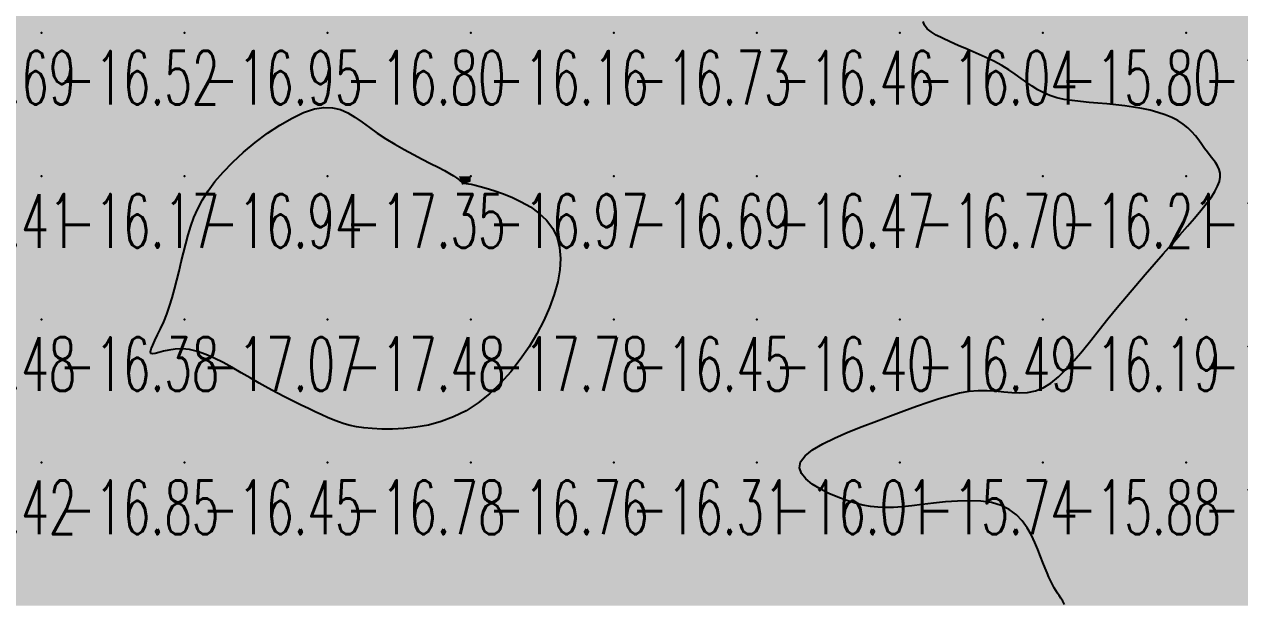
# Model space of a CAD drawing. Header units: millimetres. Extents: x 88261 to 90953, y 390274 to 392322.
# Drawn here: x 89769 to 89854, y 390417.5 to 390457.8 of the extents above; entities that cross this region are included whole.
import ezdxf
from ezdxf.enums import TextEntityAlignment as Align

# ---------------------------------------------------------------- set-up
doc = ezdxf.new("R2010")
doc.units = ezdxf.units.MM
doc.header["$LTSCALE"] = 25
for name, color, linetype in [('CN_03_00', 7, 'Continuous'), ('COTEAlt', 7, 'Continuous'), ('TN_COLORIAGE', 7, 'Continuous')]:
    doc.layers.add(name, color=color, linetype=linetype)
doc.styles.add('Simplex 1.0', font='Simplex.shx', dxfattribs={"width": 0.99, "height": 2.5})
doc.styles.get("Standard").update_dxf_attribs({"font": 'times.ttf'})

# ---------------------------------------------------------------- blocks, each defined once
blk = doc.blocks.new('COTE')
at = {"color": 0}
blk.add_point((0, 0), dxfattribs=at)
at = {"layer": 'COTEAlt'}
blk.add_attdef('ALT', text='', height=3.75, dxfattribs=at).set_placement((1.25, -1.25), align=Align.TOP_LEFT)

msp = doc.modelspace()

# ---------------------------------------------------------------- linework, layer by layer
at = {"layer": 'CN_03_00', "elevation": -16, "flags": 128}
msp.add_lwpolyline([(89841.755, 390417.329), (89841.627, 390417.572), (89841.502, 390417.777), (89841.379, 390417.959), (89841.258, 390418.13), (89841.14, 390418.307), (89841.024, 390418.5), (89840.907, 390418.715), (89840.788, 390418.957), (89840.664, 390419.228), (89840.534, 390419.533), (89840.394, 390419.876), (89840.243, 390420.259), (89840.077, 390420.688), (89839.895, 390421.161), (89839.686, 390421.664), (89839.441, 390422.178), (89839.15, 390422.684), (89838.802, 390423.164), (89838.388, 390423.597), (89837.896, 390423.966), (89837.318, 390424.252), (89836.648, 390424.441), (89835.903, 390424.543), (89835.105, 390424.574), (89834.275, 390424.55), (89833.435, 390424.487), (89832.607, 390424.4), (89831.813, 390424.305), (89831.075, 390424.218), (89830.407, 390424.151), (89829.801, 390424.112), (89829.24, 390424.101), (89828.708, 390424.123), (89828.188, 390424.181), (89827.665, 390424.276), (89827.123, 390424.413), (89826.544, 390424.595), (89825.922, 390424.822), (89825.287, 390425.091), (89824.675, 390425.397), (89824.125, 390425.734), (89823.675, 390426.098), (89823.362, 390426.482), (89823.226, 390426.882), (89823.303, 390427.292), (89823.619, 390427.708), (89824.148, 390428.125), (89824.851, 390428.541), (89825.687, 390428.954), (89826.619, 390429.359), (89827.608, 390429.754), (89828.613, 390430.137), (89829.596, 390430.503), (89830.525, 390430.849), (89831.398, 390431.172), (89832.22, 390431.464), (89832.995, 390431.72), (89833.728, 390431.935), (89834.424, 390432.104), (89835.088, 390432.22), (89835.725, 390432.278), (89836.34, 390432.278), (89836.934, 390432.238), (89837.513, 390432.181), (89838.077, 390432.131), (89838.631, 390432.111), (89839.176, 390432.144), (89839.716, 390432.254), (89840.254, 390432.465), (89840.793, 390432.792), (89841.335, 390433.227), (89841.882, 390433.756), (89842.437, 390434.364), (89843.004, 390435.036), (89843.584, 390435.756), (89844.18, 390436.511), (89844.795, 390437.284), (89845.429, 390438.063), (89846.077, 390438.841), (89846.731, 390439.611), (89847.384, 390440.368), (89848.027, 390441.105), (89848.654, 390441.818), (89849.256, 390442.5), (89849.826, 390443.145), (89850.357, 390443.749), (89850.844, 390444.312), (89851.283, 390444.834), (89851.668, 390445.317), (89851.996, 390445.761), (89852.261, 390446.169), (89852.46, 390446.54), (89852.589, 390446.876), (89852.644, 390447.179), (89852.633, 390447.454), (89852.567, 390447.709), (89852.455, 390447.95), (89852.307, 390448.184), (89852.133, 390448.417), (89851.943, 390448.656), (89851.746, 390448.909), (89851.55, 390449.178), (89851.35, 390449.462), (89851.14, 390449.754), (89850.912, 390450.047), (89850.66, 390450.337), (89850.375, 390450.616), (89850.051, 390450.881), (89849.681, 390451.123), (89849.261, 390451.339), (89848.793, 390451.53), (89848.284, 390451.696), (89847.74, 390451.84), (89847.168, 390451.964), (89846.573, 390452.068), (89845.961, 390452.155), (89845.339, 390452.227), (89844.713, 390452.285), (89844.089, 390452.337), (89843.473, 390452.387), (89842.872, 390452.444), (89842.291, 390452.514), (89841.738, 390452.602), (89841.218, 390452.717), (89840.737, 390452.865), (89840.299, 390453.05), (89839.893, 390453.268), (89839.505, 390453.515), (89839.122, 390453.784), (89838.73, 390454.069), (89838.315, 390454.366), (89837.864, 390454.668), (89837.363, 390454.969), (89836.805, 390455.266), (89836.202, 390455.556), (89835.575, 390455.837), (89834.945, 390456.11), (89834.331, 390456.374), (89833.752, 390456.626), (89833.229, 390456.868), (89832.782, 390457.096), (89832.425, 390457.314), (89832.159, 390457.535), (89831.975, 390457.774), (89831.869, 390458.048)], dxfattribs=at)
at = {"layer": 'CN_03_00', "elevation": -17, "flags": 128}
msp.add_lwpolyline([(89777.874, 390434.983), (89777.921, 390435.175), (89778.027, 390435.438), (89778.18, 390435.766), (89778.366, 390436.152), (89778.574, 390436.59), (89778.789, 390437.074), (89779, 390437.599), (89779.195, 390438.156), (89779.376, 390438.742), (89779.545, 390439.35), (89779.705, 390439.974), (89779.861, 390440.608), (89780.014, 390441.247), (89780.169, 390441.885), (89780.328, 390442.515), (89780.495, 390443.135), (89780.683, 390443.746), (89780.903, 390444.355), (89781.169, 390444.965), (89781.493, 390445.583), (89781.887, 390446.212), (89782.364, 390446.859), (89782.937, 390447.528), (89783.612, 390448.219), (89784.371, 390448.914), (89785.19, 390449.592), (89786.043, 390450.231), (89786.908, 390450.806), (89787.759, 390451.297), (89788.572, 390451.681), (89789.323, 390451.935), (89789.994, 390452.045), (89790.596, 390452.023), (89791.145, 390451.888), (89791.66, 390451.662), (89792.158, 390451.364), (89792.656, 390451.013), (89793.171, 390450.63), (89793.722, 390450.235), (89794.318, 390449.845), (89794.949, 390449.466), (89795.595, 390449.101), (89796.239, 390448.755), (89796.861, 390448.431), (89797.444, 390448.132), (89797.969, 390447.862), (89798.418, 390447.624), (89798.778, 390447.421), (89799.056, 390447.252), (89799.264, 390447.113), (89799.416, 390447.001), (89799.524, 390446.914), (89799.599, 390446.848), (89799.656, 390446.802), (89799.707, 390446.771), (89799.763, 390446.752), (89799.838, 390446.74), (89799.942, 390446.727), (89800.089, 390446.705), (89800.29, 390446.67), (89800.556, 390446.612), (89800.901, 390446.526), (89801.335, 390446.405), (89801.865, 390446.241), (89802.467, 390446.031), (89803.113, 390445.772), (89803.773, 390445.459), (89804.419, 390445.088), (89805.021, 390444.656), (89805.551, 390444.159), (89805.979, 390443.593), (89806.282, 390442.957), (89806.461, 390442.257), (89806.524, 390441.5), (89806.478, 390440.696), (89806.331, 390439.851), (89806.089, 390438.974), (89805.761, 390438.074), (89805.353, 390437.157), (89804.872, 390436.235), (89804.324, 390435.32), (89803.715, 390434.428), (89803.049, 390433.575), (89802.332, 390432.776), (89801.569, 390432.046), (89800.765, 390431.402), (89799.925, 390430.858), (89799.057, 390430.426), (89798.173, 390430.097), (89797.288, 390429.859), (89796.418, 390429.701), (89795.576, 390429.609), (89794.778, 390429.573), (89794.038, 390429.578), (89793.371, 390429.614), (89792.788, 390429.669), (89792.276, 390429.743), (89791.821, 390429.835), (89791.406, 390429.946), (89791.016, 390430.075), (89790.635, 390430.223), (89790.246, 390430.391), (89789.835, 390430.577), (89789.387, 390430.784), (89788.905, 390431.01), (89788.391, 390431.256), (89787.848, 390431.522), (89787.282, 390431.807), (89786.694, 390432.112), (89786.088, 390432.438), (89785.469, 390432.783), (89784.84, 390433.146), (89784.206, 390433.515), (89783.572, 390433.878), (89782.943, 390434.221), (89782.326, 390434.53), (89781.725, 390434.793), (89781.146, 390434.996), (89780.594, 390435.125), (89780.074, 390435.173), (89779.594, 390435.156), (89779.159, 390435.095), (89778.776, 390435.01), (89778.452, 390434.924), (89778.194, 390434.858), (89778.007, 390434.832), (89777.9, 390434.868), (89777.874, 390434.983)], close=True, dxfattribs=at)
at = {"layer": 'TN_COLORIAGE', "color": 183}
for points in [[(89760.249, 390457.239, -16.614), (89770.249, 390457.239, -16.614), (89770.249, 390467.239, -16.614)], [(89760.249, 390467.239, -16.614), (89760.249, 390457.239, -16.614), (89770.249, 390467.239, -16.614)], [(89775.532, 390467.239, -16.525), (89776.043, 390463.034, -16.525), (89770.249, 390467.239, -16.525), (89770.249, 390457.239, -16.525)], [(89790.249, 390462.631, -16.784), (89794.681, 390467.239, -16.784), (89790.249, 390457.239, -16.784), (89800.249, 390467.239, -16.784)], [(89790.249, 390457.239, -16.784), (89800.249, 390457.239, -16.784), (89800.249, 390467.239, -16.784)], [(89800.249, 390457.239, -16.443), (89810.249, 390457.239, -16.443), (89810.249, 390467.239, -16.443)], [(89800.249, 390467.239, -16.443), (89800.249, 390457.239, -16.443), (89810.249, 390467.239, -16.443)], [(89810.249, 390467.239, -16.392), (89810.249, 390457.239, -16.392), (89820.249, 390467.239, -16.392)], [(89810.249, 390457.239, -16.392), (89820.249, 390457.239, -16.392), (89820.249, 390467.239, -16.392)], [(89820.249, 390467.239, -16.161), (89820.249, 390457.239, -16.161), (89830.249, 390467.239, -16.161)], [(89820.249, 390457.239, -16.161), (89830.249, 390457.239, -16.161), (89830.249, 390467.239, -16.161)], [(89830.249, 390467.239, -16), (89834.415, 390467.239, -16), (89830.249, 390457.239, -16), (89831.597, 390458.587, -16)], [(89780.249, 390458.446, -16.525), (89776.043, 390463.034, -16.525), (89780.249, 390457.239, -16.525), (89770.249, 390457.239, -16.525)], [(89782.403, 390459.394, -16.798), (89790.249, 390462.631, -16.798), (89780.249, 390457.239, -16.798), (89790.249, 390457.239, -16.798)], [(89782.403, 390459.394, -16.953), (89780.249, 390458.446, -16.953), (89780.249, 390457.239, -16.953)], [(89831.597, 390458.587, -16.035), (89831.763, 390457.239, -16.035), (89830.249, 390457.239, -16.035)], [(89760.249, 390447.239, -16.525), (89770.249, 390447.239, -16.525), (89770.249, 390457.239, -16.525)], [(89760.249, 390457.239, -16.525), (89760.249, 390447.239, -16.525), (89770.249, 390457.239, -16.525)], [(89770.249, 390457.239, -16.953), (89770.249, 390447.239, -16.953), (89780.249, 390457.239, -16.953)], [(89770.249, 390447.239, -16.953), (89780.249, 390447.239, -16.953), (89780.249, 390457.239, -16.953)], [(89781.78, 390447.239, -16.798), (89790.249, 390453.554, -16.798), (89780.249, 390447.239, -16.798), (89790.249, 390457.239, -16.798)], [(89780.249, 390457.239, -16.798), (89780.249, 390447.239, -16.798), (89790.249, 390457.239, -16.798)], [(89790.249, 390453.554, -16.16), (89793.163, 390450.154, -16.16), (89790.249, 390457.239, -16.16), (89800.249, 390457.239, -16.16)], [(89799.426, 390447.239, -16.16), (89793.163, 390450.154, -16.16), (89800.249, 390447.239, -16.16), (89800.249, 390457.239, -16.16)], [(89800.249, 390447.239, -16.734), (89810.249, 390447.239, -16.734), (89810.249, 390457.239, -16.734)], [(89800.249, 390457.239, -16.734), (89800.249, 390447.239, -16.734), (89810.249, 390457.239, -16.734)], [(89810.249, 390457.239, -16.462), (89810.249, 390447.239, -16.462), (89820.249, 390457.239, -16.462)], [(89810.249, 390447.239, -16.462), (89820.249, 390447.239, -16.462), (89820.249, 390457.239, -16.462)], [(89820.249, 390447.239, -16.035), (89830.249, 390447.239, -16.035), (89830.249, 390457.239, -16.035)], [(89820.249, 390457.239, -16.035), (89820.249, 390447.239, -16.035), (89830.249, 390457.239, -16.035)], [(89830.249, 390447.239, -16), (89838.042, 390455.033, -16), (89830.249, 390457.239, -16), (89831.763, 390457.239, -16)], [(89830.249, 390447.239, -16), (89838.042, 390455.033, -16), (89840.249, 390447.239, -16), (89840.249, 390452.445, -16)], [(89845.384, 390452.375, -16.214), (89840.249, 390452.445, -16.214), (89840.249, 390447.239, -16.214)], [(89840.249, 390447.239, -16), (89845.384, 390452.375, -16), (89850.249, 390447.239, -16), (89850.249, 390451.416, -16)], [(89851.708, 390448.699, -16.146), (89850.249, 390451.416, -16.146), (89850.249, 390447.239, -16.146)], [(89851.708, 390448.699, -16.146), (89853.394, 390447.239, -16.146), (89850.249, 390447.239, -16.146)], [(89760.249, 390441.723, -16.165), (89763.882, 390440.872, -16.165), (89760.249, 390447.239, -16.165), (89770.249, 390447.239, -16.165)], [(89764.581, 390437.239, -16.165), (89763.882, 390440.872, -16.165), (89770.249, 390437.239, -16.165), (89770.249, 390447.239, -16.165)], [(89770.249, 390447.239, -16.938), (89770.249, 390437.239, -16.938), (89780.249, 390447.239, -16.938)], [(89780.249, 390442.653, -16.377), (89779.19, 390437.239, -16.377), (89780.249, 390447.239, -16.377), (89770.249, 390437.239, -16.377)], [(89780.249, 390442.653, -16.938), (89781.78, 390447.239, -16.938), (89780.249, 390447.239, -16.938)], [(89799.426, 390447.239, -16.969), (89799.641, 390446.632, -16.969), (89800.249, 390447.239, -16.969)], [(89799.641, 390446.632, -16.969), (89800.249, 390446.858, -16.969), (89800.249, 390447.239, -16.969)], [(89800.249, 390446.858, -16.686), (89807.375, 390444.366, -16.686), (89800.249, 390447.239, -16.686), (89810.249, 390447.239, -16.686)], [(89807.375, 390444.366, -16.452), (89806.123, 390437.239, -16.452), (89810.249, 390447.239, -16.452), (89810.249, 390437.239, -16.452)], [(89810.249, 390437.239, -16.472), (89820.249, 390437.239, -16.472), (89820.249, 390447.239, -16.472)], [(89810.249, 390447.239, -16.472), (89810.249, 390437.239, -16.472), (89820.249, 390447.239, -16.472)], [(89820.249, 390437.239, -16.697), (89830.249, 390437.239, -16.697), (89830.249, 390447.239, -16.697)], [(89820.249, 390447.239, -16.697), (89820.249, 390437.239, -16.697), (89830.249, 390447.239, -16.697)], [(89830.249, 390437.239, -16.214), (89840.249, 390437.239, -16.214), (89840.249, 390447.239, -16.214)], [(89830.249, 390447.239, -16.214), (89830.249, 390437.239, -16.214), (89840.249, 390447.239, -16.214)], [(89840.249, 390437.239, -16), (89844.568, 390437.239, -16), (89850.249, 390447.239, -16), (89850.249, 390443.598, -16)], [(89840.249, 390447.239, -16.146), (89840.249, 390437.239, -16.146), (89850.249, 390447.239, -16.146)], [(89853.394, 390447.239, -16.146), (89850.249, 390443.598, -16.146), (89850.249, 390447.239, -16.146)], [(89764.272, 390431.263, -16.377), (89764.581, 390437.239, -16.377), (89770.249, 390437.239, -16.377)], [(89767.581, 390427.239, -16.377), (89764.272, 390431.263, -16.377), (89770.249, 390427.239, -16.377), (89770.249, 390437.239, -16.377)], [(89776.99, 390433.98, -16.377), (89779.19, 390437.239, -16.377), (89770.249, 390427.239, -16.377), (89770.249, 390437.239, -16.377)], [(89800.249, 390427.239, -16.452), (89810.249, 390427.239, -16.452), (89810.249, 390437.239, -16.452)], [(89800.249, 390429.622, -16.452), (89806.123, 390437.239, -16.452), (89800.249, 390427.239, -16.452), (89810.249, 390437.239, -16.452)], [(89810.249, 390437.239, -16.396), (89810.249, 390427.239, -16.396), (89820.249, 390437.239, -16.396)], [(89810.249, 390427.239, -16.396), (89820.249, 390427.239, -16.396), (89820.249, 390437.239, -16.396)], [(89820.249, 390437.239, -16.486), (89820.249, 390427.239, -16.486), (89830.249, 390437.239, -16.486)], [(89830.249, 390437.239, -16), (89830.249, 390430.706, -16), (89820.249, 390427.239, -16), (89820.618, 390427.239, -16)], [(89830.249, 390437.239, -16), (89830.249, 390430.706, -16), (89840.249, 390437.239, -16), (89835.963, 390432.954, -16)], [(89835.963, 390432.954, -16.193), (89840.249, 390431.148, -16.193), (89840.249, 390437.239, -16.193)], [(89844.568, 390437.239, -16.193), (89840.249, 390431.148, -16.193), (89840.249, 390437.239, -16.193)], [(89776.99, 390433.98, -16.454), (89780.249, 390436.05, -16.454), (89770.249, 390427.239, -16.454), (89780.249, 390427.239, -16.454)], [(89780.249, 390436.05, -16.454), (89785.579, 390432.57, -16.454), (89780.249, 390427.239, -16.454)], [(89790.249, 390430.368, -16.454), (89785.579, 390432.57, -16.454), (89790.249, 390427.239, -16.454), (89780.249, 390427.239, -16.454)], [(89790.249, 390430.368, -16.782), (89792.433, 390429.423, -16.782), (89790.249, 390427.239, -16.782)], [(89792.433, 390429.423, -16.756), (89800.249, 390429.622, -16.756), (89790.249, 390427.239, -16.756), (89800.249, 390427.239, -16.756)], [(89765.527, 390422.517, -16.847), (89767.581, 390427.239, -16.847), (89770.249, 390427.239, -16.847)], [(89765.571, 390417.239, -16.847), (89765.527, 390422.517, -16.847), (89770.249, 390417.239, -16.847), (89770.249, 390427.239, -16.847)], [(89770.249, 390427.239, -16.454), (89770.249, 390417.239, -16.454), (89780.249, 390427.239, -16.454)], [(89770.249, 390417.239, -16.454), (89780.249, 390417.239, -16.454), (89780.249, 390427.239, -16.454)], [(89780.249, 390427.239, -16.782), (89780.249, 390417.239, -16.782), (89790.249, 390427.239, -16.782)], [(89780.249, 390417.239, -16.782), (89790.249, 390417.239, -16.782), (89790.249, 390427.239, -16.782)], [(89790.249, 390427.239, -16.756), (89790.249, 390417.239, -16.756), (89800.249, 390427.239, -16.756)], [(89790.249, 390417.239, -16.756), (89800.249, 390417.239, -16.756), (89800.249, 390427.239, -16.756)], [(89800.249, 390417.239, -16.311), (89810.249, 390417.239, -16.311), (89810.249, 390427.239, -16.311)], [(89800.249, 390427.239, -16.311), (89800.249, 390417.239, -16.311), (89810.249, 390427.239, -16.311)], [(89810.249, 390417.239, -16.01), (89820.249, 390417.239, -16.01), (89820.249, 390427.239, -16.01)], [(89810.249, 390427.239, -16.01), (89810.249, 390417.239, -16.01), (89820.249, 390427.239, -16.01)], [(89820.249, 390417.239, -16), (89827.099, 390424.09, -16), (89820.249, 390427.239, -16), (89820.618, 390427.239, -16)], [(89830.249, 390423.968, -16.53), (89838.353, 390425.343, -16.53), (89830.249, 390417.239, -16.53)], [(89830.249, 390417.239, -16), (89838.353, 390425.343, -16), (89840.249, 390417.239, -16), (89840.249, 390420.169, -16)], [(89820.249, 390417.239, -16), (89827.099, 390424.09, -16), (89830.249, 390417.239, -16), (89830.249, 390423.968, -16)], [(89841.117, 390418.108, -16.051), (89840.249, 390420.169, -16.051), (89840.249, 390417.239, -16.051)], [(89841.117, 390418.108, -16.051), (89842.123, 390417.239, -16.051), (89840.249, 390417.239, -16.051)]]:
    msp.add_solid(points, dxfattribs=at)
at = {"layer": 'TN_COLORIAGE', "color": 241}
for points in [[(89831.763, 390457.239, -15.774), (89831.597, 390458.587, -15.774), (89840.249, 390457.239, -15.774), (89840.249, 390467.239, -15.774)], [(89840.249, 390467.239, -15.715), (89840.249, 390457.239, -15.715), (89850.249, 390467.239, -15.715)], [(89840.249, 390457.239, -15.715), (89850.249, 390457.239, -15.715), (89850.249, 390467.239, -15.715)], [(89850.249, 390457.239, -15), (89859.137, 390466.128, -15), (89850.249, 390467.239, -15), (89859.025, 390467.239, -15)], [(89850.249, 390457.239, -15), (89859.137, 390466.128, -15), (89860.249, 390457.239, -15), (89860.249, 390463.218, -15)], [(89831.763, 390457.239, -15.803), (89838.042, 390455.033, -15.803), (89840.249, 390457.239, -15.803)], [(89840.249, 390452.445, -15.803), (89838.042, 390455.033, -15.803), (89840.249, 390457.239, -15.803)], [(89840.249, 390452.445, -15.797), (89845.384, 390452.375, -15.797), (89840.249, 390457.239, -15.797), (89850.249, 390457.239, -15.797)], [(89850.249, 390451.416, -15.797), (89845.384, 390452.375, -15.797), (89850.249, 390457.239, -15.797)], [(89850.249, 390451.416, -15.148), (89851.708, 390448.699, -15.148), (89850.249, 390457.239, -15.148), (89860.249, 390457.239, -15.148)], [(89853.394, 390447.239, -15.148), (89851.708, 390448.699, -15.148), (89860.249, 390447.239, -15.148), (89860.249, 390457.239, -15.148)], [(89850.249, 390437.239, -15.683), (89860.249, 390437.239, -15.683), (89860.249, 390447.239, -15.683)], [(89850.249, 390443.598, -15.683), (89853.394, 390447.239, -15.683), (89850.249, 390437.239, -15.683), (89860.249, 390447.239, -15.683)], [(89850.249, 390443.598, -15.746), (89844.568, 390437.239, -15.746), (89850.249, 390437.239, -15.746)], [(89840.249, 390431.148, -15.746), (89844.568, 390437.239, -15.746), (89840.249, 390427.239, -15.746), (89850.249, 390437.239, -15.746)], [(89840.249, 390427.239, -15.746), (89850.249, 390427.239, -15.746), (89850.249, 390437.239, -15.746)], [(89850.249, 390437.239, -15.413), (89850.249, 390427.239, -15.413), (89860.249, 390437.239, -15.413)], [(89850.249, 390427.239, -15.413), (89860.249, 390427.239, -15.413), (89860.249, 390437.239, -15.413)], [(89840.249, 390431.148, -15.742), (89835.963, 390432.954, -15.742), (89840.249, 390427.239, -15.742), (89830.249, 390427.239, -15.742)], [(89835.963, 390432.954, -15.742), (89830.249, 390430.706, -15.742), (89830.249, 390427.239, -15.742)], [(89820.618, 390427.239, -15.742), (89830.249, 390430.706, -15.742), (89830.249, 390427.239, -15.742)], [(89820.618, 390427.239, -15.742), (89827.099, 390424.09, -15.742), (89830.249, 390427.239, -15.742)], [(89830.249, 390423.968, -15.742), (89827.099, 390424.09, -15.742), (89830.249, 390427.239, -15.742)], [(89838.353, 390425.343, -15.742), (89830.249, 390423.968, -15.742), (89840.249, 390427.239, -15.742), (89830.249, 390427.239, -15.742)], [(89840.249, 390420.169, -15.876), (89838.353, 390425.343, -15.876), (89840.249, 390427.239, -15.876)], [(89840.249, 390420.169, -15.46), (89841.117, 390418.108, -15.46), (89840.249, 390427.239, -15.46), (89850.249, 390427.239, -15.46)], [(89842.123, 390417.239, -15.46), (89841.117, 390418.108, -15.46), (89850.249, 390417.239, -15.46), (89850.249, 390427.239, -15.46)], [(89850.249, 390417.239, -15.562), (89860.249, 390417.239, -15.562), (89860.249, 390427.239, -15.562)], [(89850.249, 390427.239, -15.562), (89850.249, 390417.239, -15.562), (89860.249, 390427.239, -15.562)]]:
    msp.add_solid(points, dxfattribs=at)
at = {"layer": 'TN_COLORIAGE', "color": 193}
for points in [[(89790.249, 390453.554, -17.345), (89781.78, 390447.239, -17.345), (89790.249, 390447.239, -17.345)], [(89793.163, 390450.154, -17.345), (89790.249, 390453.554, -17.345), (89790.249, 390447.239, -17.345)], [(89793.163, 390450.154, -17.345), (89799.426, 390447.239, -17.345), (89790.249, 390447.239, -17.345)], [(89780.249, 390437.239, -17.345), (89790.249, 390437.239, -17.345), (89790.249, 390447.239, -17.345)], [(89790.249, 390447.239, -17), (89781.78, 390447.239, -17), (89780.249, 390437.239, -17), (89780.249, 390442.653, -17)], [(89790.249, 390437.239, -17), (89799.641, 390446.632, -17), (89790.249, 390447.239, -17), (89799.426, 390447.239, -17)], [(89800.249, 390437.239, -17), (89800.249, 390446.858, -17), (89790.249, 390437.239, -17), (89799.641, 390446.632, -17)], [(89807.375, 390444.366, -17.78), (89800.249, 390446.858, -17.78), (89800.249, 390437.239, -17.78)], [(89806.123, 390437.239, -17.78), (89807.375, 390444.366, -17.78), (89800.249, 390437.239, -17.78)], [(89779.19, 390437.239, -17.074), (89780.249, 390442.653, -17.074), (89780.249, 390437.239, -17.074)], [(89780.249, 390436.05, -17.074), (89776.99, 390433.98, -17.074), (89780.249, 390437.239, -17.074)], [(89779.19, 390437.239, -17.074), (89776.99, 390433.98, -17.074), (89780.249, 390437.239, -17.074)], [(89790.249, 390437.239, -17), (89785.579, 390432.57, -17), (89780.249, 390437.239, -17), (89780.249, 390436.05, -17)], [(89785.579, 390432.57, -17.479), (89790.249, 390430.368, -17.479), (89790.249, 390437.239, -17.479)], [(89800.249, 390437.239, -17), (89792.433, 390429.423, -17), (89790.249, 390437.239, -17), (89790.249, 390430.368, -17)], [(89800.249, 390429.622, -17.78), (89792.433, 390429.423, -17.78), (89800.249, 390437.239, -17.78)], [(89806.123, 390437.239, -17.78), (89800.249, 390429.622, -17.78), (89800.249, 390437.239, -17.78)]]:
    msp.add_solid(points, dxfattribs=at)

# ---------------------------------------------------------------- block references
at = {"layer": 'COTEAlt'}
ref = msp.add_blockref('COTE', (89760.249, 390457.239), dxfattribs=at)
ref.add_attrib('ALT', '-16.69', dxfattribs={"height": 3.75, "style": 'Simplex 1.0', "width": 0.6}).set_placement((89761.499, 390455.989), align=Align.TOP_LEFT)
ref = msp.add_blockref('COTE', (89770.249, 390457.239), dxfattribs=at)
ref.add_attrib('ALT', '-16.52', dxfattribs={"height": 3.75, "style": 'Simplex 1.0', "width": 0.6}).set_placement((89771.499, 390455.989), align=Align.TOP_LEFT)
ref = msp.add_blockref('COTE', (89780.249, 390457.239), dxfattribs=at)
ref.add_attrib('ALT', '-16.95', dxfattribs={"height": 3.75, "style": 'Simplex 1.0', "width": 0.6}).set_placement((89781.499, 390455.989), align=Align.TOP_LEFT)
ref = msp.add_blockref('COTE', (89790.249, 390457.239), dxfattribs=at)
ref.add_attrib('ALT', '-16.80', dxfattribs={"height": 3.75, "style": 'Simplex 1.0', "width": 0.6}).set_placement((89791.499, 390455.989), align=Align.TOP_LEFT)
ref = msp.add_blockref('COTE', (89800.249, 390457.239), dxfattribs=at)
ref.add_attrib('ALT', '-16.16', dxfattribs={"height": 3.75, "style": 'Simplex 1.0', "width": 0.6}).set_placement((89801.499, 390455.989), align=Align.TOP_LEFT)
ref = msp.add_blockref('COTE', (89810.249, 390457.239), dxfattribs=at)
ref.add_attrib('ALT', '-16.73', dxfattribs={"height": 3.75, "style": 'Simplex 1.0', "width": 0.6}).set_placement((89811.499, 390455.989), align=Align.TOP_LEFT)
ref = msp.add_blockref('COTE', (89820.249, 390457.239), dxfattribs=at)
ref.add_attrib('ALT', '-16.46', dxfattribs={"height": 3.75, "style": 'Simplex 1.0', "width": 0.6}).set_placement((89821.499, 390455.989), align=Align.TOP_LEFT)
ref = msp.add_blockref('COTE', (89830.249, 390457.239), dxfattribs=at)
ref.add_attrib('ALT', '-16.04', dxfattribs={"height": 3.75, "style": 'Simplex 1.0', "width": 0.6}).set_placement((89831.499, 390455.989), align=Align.TOP_LEFT)
ref = msp.add_blockref('COTE', (89840.249, 390457.239), dxfattribs=at)
ref.add_attrib('ALT', '-15.80', dxfattribs={"height": 3.75, "style": 'Simplex 1.0', "width": 0.6}).set_placement((89841.499, 390455.989), align=Align.TOP_LEFT)
ref = msp.add_blockref('COTE', (89850.249, 390457.239), dxfattribs=at)
ref.add_attrib('ALT', '-15.80', dxfattribs={"height": 3.75, "style": 'Simplex 1.0', "width": 0.6}).set_placement((89851.499, 390455.989), align=Align.TOP_LEFT)
ref = msp.add_blockref('COTE', (89760.249, 390447.239), dxfattribs=at)
ref.add_attrib('ALT', '-16.41', dxfattribs={"height": 3.75, "style": 'Simplex 1.0', "width": 0.6}).set_placement((89761.499, 390445.989), align=Align.TOP_LEFT)
ref = msp.add_blockref('COTE', (89770.249, 390447.239), dxfattribs=at)
ref.add_attrib('ALT', '-16.17', dxfattribs={"height": 3.75, "style": 'Simplex 1.0', "width": 0.6}).set_placement((89771.499, 390445.989), align=Align.TOP_LEFT)
ref = msp.add_blockref('COTE', (89780.249, 390447.239), dxfattribs=at)
ref.add_attrib('ALT', '-16.94', dxfattribs={"height": 3.75, "style": 'Simplex 1.0', "width": 0.6}).set_placement((89781.499, 390445.989), align=Align.TOP_LEFT)
ref = msp.add_blockref('COTE', (89790.249, 390447.239), dxfattribs=at)
ref.add_attrib('ALT', '-17.35', dxfattribs={"height": 3.75, "style": 'Simplex 1.0', "width": 0.6}).set_placement((89791.499, 390445.989), align=Align.TOP_LEFT)
ref = msp.add_blockref('COTE', (89800.249, 390447.239), dxfattribs=at)
ref.add_attrib('ALT', '-16.97', dxfattribs={"height": 3.75, "style": 'Simplex 1.0', "width": 0.6}).set_placement((89801.499, 390445.989), align=Align.TOP_LEFT)
ref = msp.add_blockref('COTE', (89810.249, 390447.239), dxfattribs=at)
ref.add_attrib('ALT', '-16.69', dxfattribs={"height": 3.75, "style": 'Simplex 1.0', "width": 0.6}).set_placement((89811.499, 390445.989), align=Align.TOP_LEFT)
ref = msp.add_blockref('COTE', (89820.249, 390447.239), dxfattribs=at)
ref.add_attrib('ALT', '-16.47', dxfattribs={"height": 3.75, "style": 'Simplex 1.0', "width": 0.6}).set_placement((89821.499, 390445.989), align=Align.TOP_LEFT)
ref = msp.add_blockref('COTE', (89830.249, 390447.239), dxfattribs=at)
ref.add_attrib('ALT', '-16.70', dxfattribs={"height": 3.75, "style": 'Simplex 1.0', "width": 0.6}).set_placement((89831.499, 390445.989), align=Align.TOP_LEFT)
ref = msp.add_blockref('COTE', (89840.249, 390447.239), dxfattribs=at)
ref.add_attrib('ALT', '-16.21', dxfattribs={"height": 3.75, "style": 'Simplex 1.0', "width": 0.6}).set_placement((89841.499, 390445.989), align=Align.TOP_LEFT)
ref = msp.add_blockref('COTE', (89850.249, 390447.239), dxfattribs=at)
ref.add_attrib('ALT', '-16.15', dxfattribs={"height": 3.75, "style": 'Simplex 1.0', "width": 0.6}).set_placement((89851.499, 390445.989), align=Align.TOP_LEFT)
ref = msp.add_blockref('COTE', (89760.249, 390437.239), dxfattribs=at)
ref.add_attrib('ALT', '-17.48', dxfattribs={"height": 3.75, "style": 'Simplex 1.0', "width": 0.6}).set_placement((89761.499, 390435.989), align=Align.TOP_LEFT)
ref = msp.add_blockref('COTE', (89770.249, 390437.239), dxfattribs=at)
ref.add_attrib('ALT', '-16.38', dxfattribs={"height": 3.75, "style": 'Simplex 1.0', "width": 0.6}).set_placement((89771.499, 390435.989), align=Align.TOP_LEFT)
ref = msp.add_blockref('COTE', (89780.249, 390437.239), dxfattribs=at)
ref.add_attrib('ALT', '-17.07', dxfattribs={"height": 3.75, "style": 'Simplex 1.0', "width": 0.6}).set_placement((89781.499, 390435.989), align=Align.TOP_LEFT)
ref = msp.add_blockref('COTE', (89790.249, 390437.239), dxfattribs=at)
ref.add_attrib('ALT', '-17.48', dxfattribs={"height": 3.75, "style": 'Simplex 1.0', "width": 0.6}).set_placement((89791.499, 390435.989), align=Align.TOP_LEFT)
ref = msp.add_blockref('COTE', (89800.249, 390437.239), dxfattribs=at)
ref.add_attrib('ALT', '-17.78', dxfattribs={"height": 3.75, "style": 'Simplex 1.0', "width": 0.6}).set_placement((89801.499, 390435.989), align=Align.TOP_LEFT)
ref = msp.add_blockref('COTE', (89810.249, 390437.239), dxfattribs=at)
ref.add_attrib('ALT', '-16.45', dxfattribs={"height": 3.75, "style": 'Simplex 1.0', "width": 0.6}).set_placement((89811.499, 390435.989), align=Align.TOP_LEFT)
ref = msp.add_blockref('COTE', (89820.249, 390437.239), dxfattribs=at)
ref.add_attrib('ALT', '-16.40', dxfattribs={"height": 3.75, "style": 'Simplex 1.0', "width": 0.6}).set_placement((89821.499, 390435.989), align=Align.TOP_LEFT)
ref = msp.add_blockref('COTE', (89830.249, 390437.239), dxfattribs=at)
ref.add_attrib('ALT', '-16.49', dxfattribs={"height": 3.75, "style": 'Simplex 1.0', "width": 0.6}).set_placement((89831.499, 390435.989), align=Align.TOP_LEFT)
ref = msp.add_blockref('COTE', (89840.249, 390437.239), dxfattribs=at)
ref.add_attrib('ALT', '-16.19', dxfattribs={"height": 3.75, "style": 'Simplex 1.0', "width": 0.6}).set_placement((89841.499, 390435.989), align=Align.TOP_LEFT)
ref = msp.add_blockref('COTE', (89850.249, 390437.239), dxfattribs=at)
ref.add_attrib('ALT', '-15.75', dxfattribs={"height": 3.75, "style": 'Simplex 1.0', "width": 0.6}).set_placement((89851.499, 390435.989), align=Align.TOP_LEFT)
ref = msp.add_blockref('COTE', (89760.249, 390427.239), dxfattribs=at)
ref.add_attrib('ALT', '-17.42', dxfattribs={"height": 3.75, "style": 'Simplex 1.0', "width": 0.6}).set_placement((89761.499, 390425.989), align=Align.TOP_LEFT)
ref = msp.add_blockref('COTE', (89770.249, 390427.239), dxfattribs=at)
ref.add_attrib('ALT', '-16.85', dxfattribs={"height": 3.75, "style": 'Simplex 1.0', "width": 0.6}).set_placement((89771.499, 390425.989), align=Align.TOP_LEFT)
ref = msp.add_blockref('COTE', (89780.249, 390427.239), dxfattribs=at)
ref.add_attrib('ALT', '-16.45', dxfattribs={"height": 3.75, "style": 'Simplex 1.0', "width": 0.6}).set_placement((89781.499, 390425.989), align=Align.TOP_LEFT)
ref = msp.add_blockref('COTE', (89790.249, 390427.239), dxfattribs=at)
ref.add_attrib('ALT', '-16.78', dxfattribs={"height": 3.75, "style": 'Simplex 1.0', "width": 0.6}).set_placement((89791.499, 390425.989), align=Align.TOP_LEFT)
ref = msp.add_blockref('COTE', (89800.249, 390427.239), dxfattribs=at)
ref.add_attrib('ALT', '-16.76', dxfattribs={"height": 3.75, "style": 'Simplex 1.0', "width": 0.6}).set_placement((89801.499, 390425.989), align=Align.TOP_LEFT)
ref = msp.add_blockref('COTE', (89810.249, 390427.239), dxfattribs=at)
ref.add_attrib('ALT', '-16.31', dxfattribs={"height": 3.75, "style": 'Simplex 1.0', "width": 0.6}).set_placement((89811.499, 390425.989), align=Align.TOP_LEFT)
ref = msp.add_blockref('COTE', (89820.249, 390427.239), dxfattribs=at)
ref.add_attrib('ALT', '-16.01', dxfattribs={"height": 3.75, "style": 'Simplex 1.0', "width": 0.6}).set_placement((89821.499, 390425.989), align=Align.TOP_LEFT)
ref = msp.add_blockref('COTE', (89830.249, 390427.239), dxfattribs=at)
ref.add_attrib('ALT', '-15.74', dxfattribs={"height": 3.75, "style": 'Simplex 1.0', "width": 0.6}).set_placement((89831.499, 390425.989), align=Align.TOP_LEFT)
ref = msp.add_blockref('COTE', (89840.249, 390427.239), dxfattribs=at)
ref.add_attrib('ALT', '-15.88', dxfattribs={"height": 3.75, "style": 'Simplex 1.0', "width": 0.6}).set_placement((89841.499, 390425.989), align=Align.TOP_LEFT)
ref = msp.add_blockref('COTE', (89850.249, 390427.239), dxfattribs=at)
ref.add_attrib('ALT', '-15.46', dxfattribs={"height": 3.75, "style": 'Simplex 1.0', "width": 0.6}).set_placement((89851.499, 390425.989), align=Align.TOP_LEFT)

doc.saveas('drawing.dxf')
